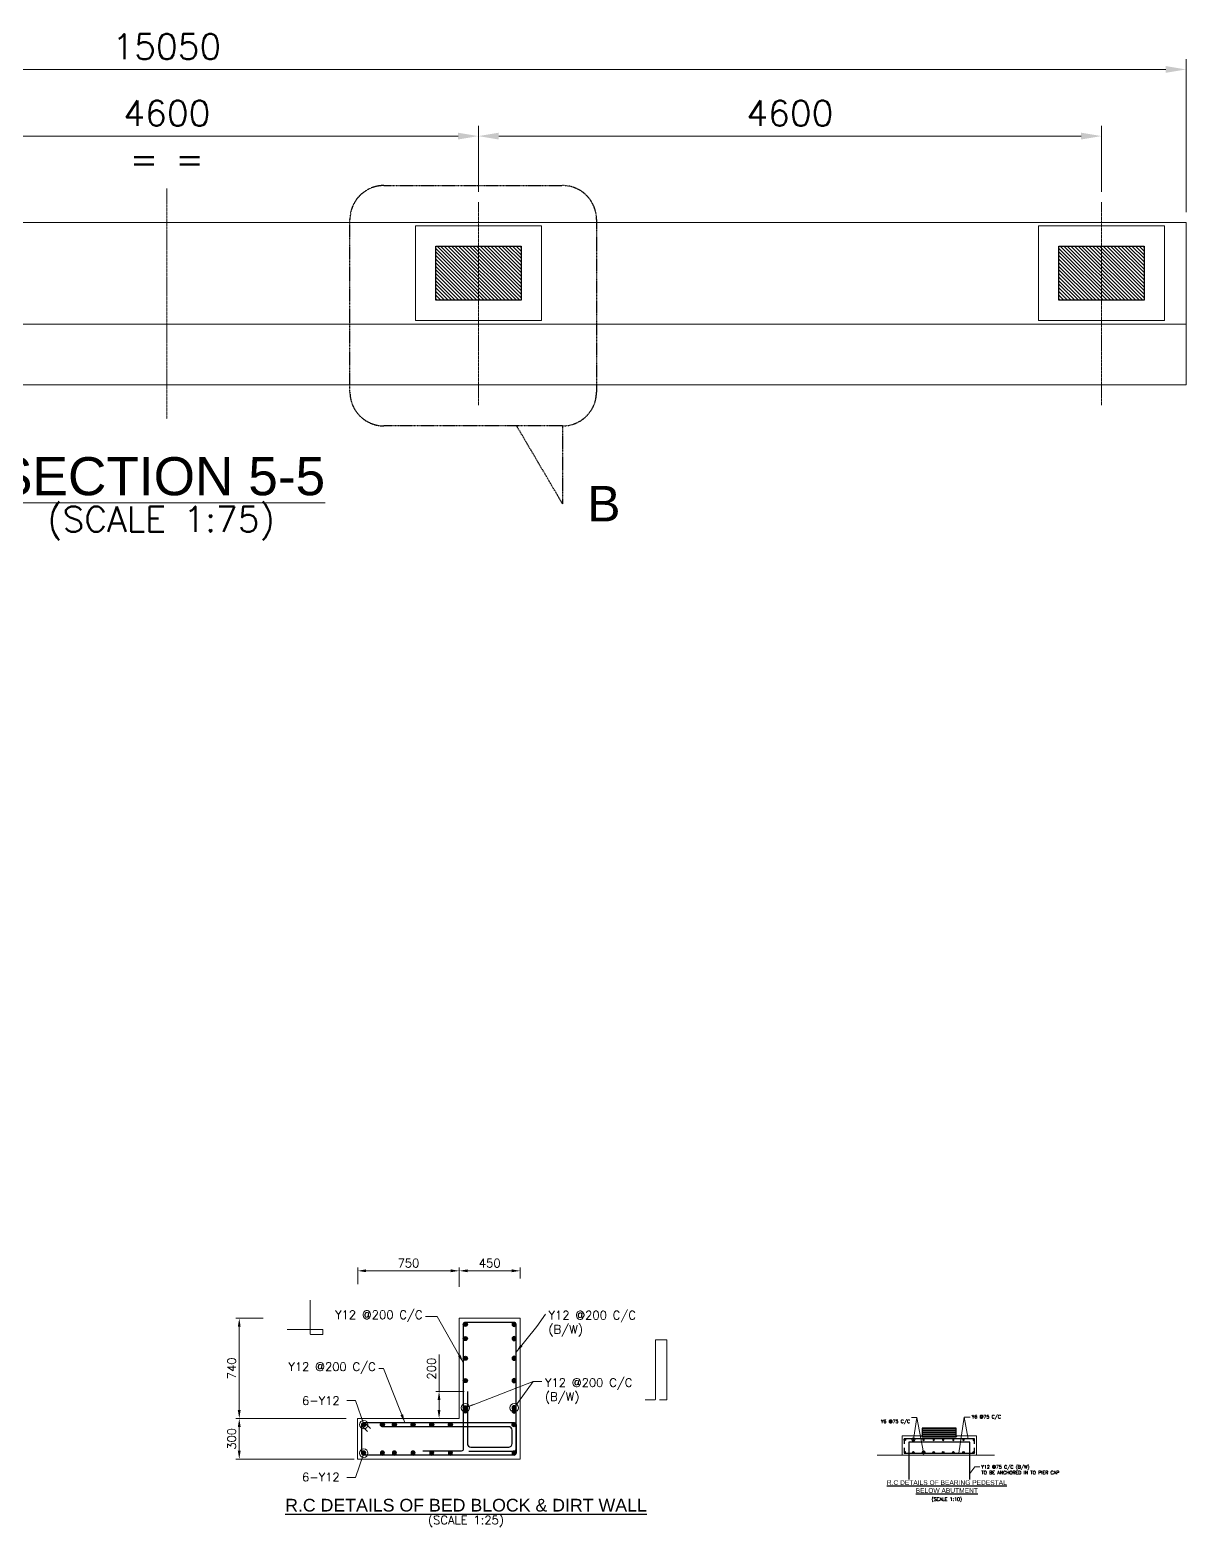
# Model space of a CAD drawing. Extents: x 2542500 to 2835796, y -294794 to -159040.
# Drawn here: x 2691785 to 2700321, y -266808 to -255757 of the extents above; entities that cross this region are included whole.
import ezdxf
from ezdxf.enums import TextEntityAlignment as Align

# ---------------------------------------------------------------- set-up
doc = ezdxf.new("R2010")
doc.units = 0
doc.header["$LTSCALE"] = 8
doc.header["$MEASUREMENT"] = 0
doc.header["$PDMODE"] = 35
doc.linetypes.add('CENTER2', pattern=[1.125, 0.75, -0.125, 0.125, -0.125])
doc.linetypes.add('PHANTOM2', pattern=[1.25, 0.625, -0.125, 0.125, -0.125, 0.125, -0.125])
doc.layers.get('0').update_dxf_attribs({"color": 22, "linetype": 'CONTINUOUS'})
doc.layers.get('DEFPOINTS').update_dxf_attribs({"linetype": 'CONTINUOUS'})
for name, color, linetype in [('BASE PLATE', 6, 'CONTINUOUS'), ('R_DETAIL', 6, 'PHANTOM2'), ('REINF', 1, 'CONTINUOUS'), ('TEXT M', 1, 'CONTINUOUS')]:
    doc.layers.add(name, color=color, linetype=linetype)
for name, color, linetype, lineweight in [('BEARING', 150, 'CONTINUOUS', 20), ('CENTER', 8, 'CENTER2', 9), ('CON-2', 1, 'CONTINUOUS', 30), ('DIMENSION', 8, 'CONTINUOUS', 18), ('P.C.C', 105, 'CONTINUOUS', 9), ('R_DIMENSION', 8, 'CONTINUOUS', 15), ('R_HATCH SOLID', 253, 'CONTINUOUS', 5), ('TEXT', 4, 'CONTINUOUS', 15), ('TEXT G', 7, 'CONTINUOUS', 18)]:
    doc.layers.add(name, color=color, linetype=linetype, lineweight=lineweight)
doc.styles.add('ARIEL', font='arial.ttf')
doc.styles.add('ROMANS', font='romans.shx')
doc.dimstyles.new('DIM-10', dxfattribs={"dimscale": 10, "dimtxt": 2.5, "dimasz": 2.5, "dimexe": 1, "dimexo": 1, "dimgap": 1, "dimtad": 1, "dimdec": 0, "dimzin": 0, "dimdsep": 46, "dimtxsty": 'ROMANS', "dimcen": 1, "dimclrd": 256, "dimclre": 256, "dimclrt": 7, "dimadec": 0, "dimazin": 0, "dimtfac": 1, "dimtdec": 0, "dimtofl": 0, "dimtmove": 0, "dimatfit": 3, "dimfxl": 1, "dimtolj": 1, "dimtzin": 0, "dimlwd": 9, "dimlwe": 5, "dimarcsym": 0})
doc.dimstyles.new('DIM-25', dxfattribs={"dimscale": 25, "dimtxt": 2.5, "dimasz": 2.5, "dimexe": 1, "dimexo": 1, "dimgap": 1, "dimtad": 1, "dimdec": 0, "dimzin": 0, "dimdsep": 46, "dimtxsty": 'ROMANS', "dimcen": 1, "dimclrd": 256, "dimclre": 256, "dimclrt": 7, "dimadec": 0, "dimazin": 0, "dimtfac": 1, "dimtdec": 0, "dimtofl": 0, "dimtmove": 0, "dimatfit": 3, "dimfxl": 1, "dimtolj": 1, "dimtzin": 0, "dimlwd": 9, "dimlwe": 5, "dimarcsym": 0})
doc.dimstyles.new('DIM-75$0', dxfattribs={"dimscale": 75, "dimtxt": 2, "dimasz": 2, "dimexe": 1, "dimexo": 1, "dimgap": 1, "dimtad": 1, "dimdec": 0, "dimzin": 0, "dimdsep": 46, "dimtxsty": 'ROMANS', "dimcen": 1, "dimclrd": 256, "dimclre": 256, "dimclrt": 7, "dimadec": 0, "dimazin": 0, "dimtfac": 1, "dimtdec": 0, "dimtofl": 0, "dimtmove": 0, "dimatfit": 3, "dimfxl": 1, "dimtolj": 1, "dimtzin": 0, "dimlwd": 9, "dimlwe": 5, "dimarcsym": 0})

# ---------------------------------------------------------------- blocks, each defined once
blk = doc.blocks.new('*D264')
at = {"layer": 'DEFPOINTS', "color": 0}
for p in [(2695096, -256541), (2690496, -257028), (2695096, -257028)]:
    blk.add_point(p, dxfattribs=at)
at = {"layer": 'R_DIMENSION', "lineweight": 5}
for p, q in [((2690496, -256953), (2690496, -256466)), ((2695096, -256953), (2695096, -256466))]:
    blk.add_line(p, q, dxfattribs=at)
at = {"layer": 'R_DIMENSION', "lineweight": 9}
blk.add_line((2690646, -256541), (2694946, -256541), dxfattribs=at)
at = {"layer": 'R_DIMENSION'}
for points in [[(2690646, -256516), (2690646, -256566), (2690496, -256541)], [(2694946, -256516), (2694946, -256566), (2695096, -256541)]]:
    blk.add_solid(points, dxfattribs=at)
at = {"layer": 'R_DIMENSION', "color": 7, "char_height": 187.5, "attachment_point": 5, "style": 'ROMANS'}
for s, insert in [('\\A1;4600', (2692796, -256372)), ('\\A1;= =', (2692796, -256710))]:
    blk.add_mtext(s, dxfattribs=dict(at, insert=insert))
blk = doc.blocks.new('*D265')
at = {"layer": 'DEFPOINTS', "color": 0}
for p in [(2699696, -256541), (2695096, -257028), (2699696, -257028)]:
    blk.add_point(p, dxfattribs=at)
at = {"layer": 'R_DIMENSION', "lineweight": 5}
for p, q in [((2695096, -256953), (2695096, -256466)), ((2699696, -256953), (2699696, -256466))]:
    blk.add_line(p, q, dxfattribs=at)
at = {"layer": 'R_DIMENSION', "lineweight": 9}
blk.add_line((2695246, -256541), (2699546, -256541), dxfattribs=at)
at = {"layer": 'R_DIMENSION'}
for points in [[(2695246, -256516), (2695246, -256566), (2695096, -256541)], [(2699546, -256516), (2699546, -256566), (2699696, -256541)]]:
    blk.add_solid(points, dxfattribs=at)
at = {"layer": 'R_DIMENSION', "color": 7, "insert": (2697396, -256372), "char_height": 187.5, "attachment_point": 5, "style": 'ROMANS'}
blk.add_mtext('\\A1;4600', dxfattribs=at)
blk = doc.blocks.new('*D267')
at = {"layer": 'DEFPOINTS', "color": 0}
for p in [(2700321, -256049), (2685271, -257178), (2700321, -257178)]:
    blk.add_point(p, dxfattribs=at)
at = {"layer": 'R_DIMENSION', "lineweight": 5}
for p, q in [((2685271, -257103), (2685271, -255974)), ((2700321, -257103), (2700321, -255974))]:
    blk.add_line(p, q, dxfattribs=at)
at = {"layer": 'R_DIMENSION', "lineweight": 9}
blk.add_line((2685421, -256049), (2700171, -256049), dxfattribs=at)
at = {"layer": 'R_DIMENSION'}
for points in [[(2685421, -256024), (2685421, -256074), (2685271, -256049)], [(2700171, -256024), (2700171, -256074), (2700321, -256049)]]:
    blk.add_solid(points, dxfattribs=at)
at = {"layer": 'R_DIMENSION', "color": 7, "insert": (2692796, -255880), "char_height": 187.5, "attachment_point": 5, "style": 'ROMANS'}
blk.add_mtext('\\A1;15050', dxfattribs=at)
blk = doc.blocks.new('A$C7CBD51FD')
at = {"layer": 'CON-2'}
h = blk.add_hatch(color=222, dxfattribs=at)
edge = h.paths.add_edge_path()
edge.add_arc((0, 0), 30, 0, 360)
at = {"layer": 'CON-2', "color": 222}
blk.add_circle((0, 0), 30, dxfattribs=at)
blk = doc.blocks.new('*D287')
at = {"layer": 'DEFPOINTS', "color": 0}
for p in [(2694806, -265807), (2695015, -265807), (2694955, -266007)]:
    blk.add_point(p, dxfattribs=at)
at = {"layer": 'DIMENSION', "lineweight": 9}
for p, q in [((2694806, -265807), (2694806, -265534)), ((2694806, -265945), (2694806, -265870))]:
    blk.add_line(p, q, dxfattribs=at)
at = {"layer": 'DIMENSION', "lineweight": 5}
for p, q in [((2694990, -265807), (2694781, -265807)), ((2694930, -266007), (2694781, -266007))]:
    blk.add_line(p, q, dxfattribs=at)
at = {"layer": 'DIMENSION'}
for points in [[(2694795, -265870), (2694816, -265870), (2694806, -265807)], [(2694795, -265945), (2694816, -265945), (2694806, -266007)]]:
    blk.add_solid(points, dxfattribs=at)
at = {"layer": 'DIMENSION', "color": 7, "insert": (2694750, -265639), "char_height": 62.5, "attachment_point": 5, "rotation": 90, "style": 'ROMANS'}
blk.add_mtext('\\A1;200', dxfattribs=at)
blk = doc.blocks.new('*D288')
at = {"layer": 'DEFPOINTS', "color": 0}
for p in [(2694955, -264917), (2694205, -265040), (2694955, -265061)]:
    blk.add_point(p, dxfattribs=at)
at = {"layer": 'DIMENSION', "lineweight": 5}
for p, q in [((2694205, -265015), (2694205, -264892)), ((2694955, -265036), (2694955, -264892))]:
    blk.add_line(p, q, dxfattribs=at)
at = {"layer": 'DIMENSION', "lineweight": 9}
blk.add_line((2694267, -264917), (2694892, -264917), dxfattribs=at)
at = {"layer": 'DIMENSION'}
for points in [[(2694267, -264906), (2694267, -264927), (2694205, -264917)], [(2694892, -264906), (2694892, -264927), (2694955, -264917)]]:
    blk.add_solid(points, dxfattribs=at)
at = {"layer": 'DIMENSION', "color": 7, "insert": (2694580, -264860), "char_height": 62.5, "attachment_point": 5, "style": 'ROMANS'}
blk.add_mtext('\\A1;750', dxfattribs=at)
blk = doc.blocks.new('*D289')
at = {"layer": 'DEFPOINTS', "color": 0}
for p in [(2695405, -264917), (2694955, -265061), (2695405, -264999)]:
    blk.add_point(p, dxfattribs=at)
at = {"layer": 'DIMENSION', "lineweight": 5}
for p, q in [((2694955, -265036), (2694955, -264892)), ((2695405, -264974), (2695405, -264892))]:
    blk.add_line(p, q, dxfattribs=at)
at = {"layer": 'DIMENSION', "lineweight": 9}
blk.add_line((2695017, -264917), (2695342, -264917), dxfattribs=at)
at = {"layer": 'DIMENSION'}
for points in [[(2695017, -264906), (2695017, -264927), (2694955, -264917)], [(2695342, -264906), (2695342, -264927), (2695405, -264917)]]:
    blk.add_solid(points, dxfattribs=at)
at = {"layer": 'DIMENSION', "color": 7, "insert": (2695180, -264860), "char_height": 62.5, "attachment_point": 5, "style": 'ROMANS'}
blk.add_mtext('\\A1;450', dxfattribs=at)
blk = doc.blocks.new('*D290')
at = {"layer": 'DEFPOINTS', "color": 0}
for p in [(2694144, -266007), (2693331, -266307), (2694205, -266307)]:
    blk.add_point(p, dxfattribs=at)
at = {"layer": 'DIMENSION', "lineweight": 5}
for p, q in [((2694119, -266007), (2693306, -266007)), ((2694180, -266307), (2693306, -266307))]:
    blk.add_line(p, q, dxfattribs=at)
at = {"layer": 'DIMENSION', "lineweight": 9}
blk.add_line((2693331, -266070), (2693331, -266245), dxfattribs=at)
at = {"layer": 'DIMENSION'}
for points in [[(2693320, -266070), (2693341, -266070), (2693331, -266007)], [(2693320, -266245), (2693341, -266245), (2693331, -266307)]]:
    blk.add_solid(points, dxfattribs=at)
at = {"layer": 'DIMENSION', "color": 7, "insert": (2693275, -266157), "char_height": 62.5, "attachment_point": 5, "rotation": 90, "style": 'ROMANS'}
blk.add_mtext('\\A1;300', dxfattribs=at)
blk = doc.blocks.new('*D291')
at = {"layer": 'DEFPOINTS', "color": 0}
for p in [(2693331, -265267), (2693533, -265267), (2694144, -266007)]:
    blk.add_point(p, dxfattribs=at)
at = {"layer": 'DIMENSION', "lineweight": 5}
for p, q in [((2693508, -265267), (2693306, -265267)), ((2694119, -266007), (2693306, -266007))]:
    blk.add_line(p, q, dxfattribs=at)
at = {"layer": 'DIMENSION', "lineweight": 9}
blk.add_line((2693331, -265945), (2693331, -265330), dxfattribs=at)
at = {"layer": 'DIMENSION'}
for points in [[(2693320, -265330), (2693341, -265330), (2693331, -265267)], [(2693320, -265945), (2693341, -265945), (2693331, -266007)]]:
    blk.add_solid(points, dxfattribs=at)
at = {"layer": 'DIMENSION', "color": 7, "insert": (2693275, -265637), "char_height": 62.5, "attachment_point": 5, "rotation": 90, "style": 'ROMANS'}
blk.add_mtext('\\A1;740', dxfattribs=at)

msp = doc.modelspace()

# ---------------------------------------------------------------- hatches: boundary and pattern name
at = {"layer": 'R_HATCH SOLID'}
h = msp.add_hatch(dxfattribs=at)
h.set_pattern_fill('ANSI31', color=256, scale=150, angle=-270)
h.set_pattern_definition([(135, (2900383.336, 2109340.874), (-13.25825215, -13.25825215), [])])
h.paths.add_polyline_path([(2695411, -257353.2), (2695411, -257753.2), (2694781, -257753.2), (2694781, -257353.2)])
h = msp.add_hatch(dxfattribs=at)
h.set_pattern_fill('ANSI31', color=256, scale=150, angle=-270)
h.set_pattern_definition([(135, (2904983.336, 2109340.874), (-13.25825215, -13.25825215), [])])
h.paths.add_polyline_path([(2700011, -257353.2), (2700011, -257753.2), (2699381, -257753.2), (2699381, -257353.2)])

# ---------------------------------------------------------------- linework, layer by layer
at = {"lineweight": 13, "ltscale": 0.13}
msp.add_line((2685271, -257928.2), (2700321, -257928.2), dxfattribs=at)
msp.add_lwpolyline([(2685271, -257178.2), (2700321, -257178.2), (2700321, -258378.2), (2685271, -258378.2)], close=True, dxfattribs=at)
at = {"layer": 'BASE PLATE'}
for points in [[(2695411, -257353.2), (2695411, -257753.2), (2694781, -257753.2), (2694781, -257353.2)], [(2700011, -257353.2), (2700011, -257753.2), (2699381, -257753.2), (2699381, -257353.2)], [(2698373.6, -266141.1), (2698623.6, -266141.1), (2698623.6, -266078.1), (2698373.6, -266078.1)]]:
    msp.add_lwpolyline(points, close=True, dxfattribs=at)
at = {"layer": 'BEARING', "flags": 128}
for points in [[(2695561, -257203.2), (2695561, -257903.2), (2694631, -257903.2), (2694631, -257203.2)], [(2700161, -257203.2), (2700161, -257903.2), (2699231, -257903.2), (2699231, -257203.2)]]:
    msp.add_lwpolyline(points, close=True, dxfattribs=at)
at = {"layer": 'CENTER'}
for p, q in [((2692796, -256928.2), (2692796, -258628.2)), ((2695096, -258528.2), (2695096, -257028.2)), ((2699696, -258528.2), (2699696, -257028.2))]:
    msp.add_line(p, q, dxfattribs=at)
at = {"layer": 'CON-2', "flags": 128}
for points in [[(2695024.9, -266247.3), (2695359.9, -266247.3, 0.4142136), (2695374.9, -266232.3), (2695374.9, -265312.3, 0.4142136), (2695359.9, -265297.3), (2694999.9, -265297.3, 0.4142136), (2694984.9, -265312.3), (2694984.9, -266232.3, -0.4142136), (2694969.9, -266247.3), (2694684.9, -266247.3)], [(2695014.9, -265807.3), (2695014.9, -266192.3, 0.4142136), (2695039.9, -266217.3), (2695319.9, -266217.3, 0.4142136), (2695344.9, -266192.3), (2695344.9, -266092.3, 0.4142136), (2695319.9, -266067.3), (2694383.2, -266067.3)], [(2694278.2, -266101.8), (2694239.3, -266062.9, -0.4142136), (2694239.3, -266041.7), (2694239.3, -266041.7, -0.4142136), (2694260.5, -266041.7), (2694299.4, -266080.6)]]:
    msp.add_lwpolyline(points, format="xyb", dxfattribs=at)
msp.add_lwpolyline([(2694249.9, -266037.3), (2695359.9, -266037.3, -0.4142136), (2695374.9, -266052.3), (2695374.9, -266262.3, -0.4142136), (2695359.9, -266277.3), (2694249.9, -266277.3, -0.4142136), (2694234.9, -266262.3), (2694234.9, -266052.3, -0.4142136)], format="xyb", close=True, dxfattribs=at)
for points in [[(2698758.8, -266194.6), (2698758.8, -266156.1), (2698238.8, -266156.1), (2698238.8, -266194.6)], [(2698723.8, -266456.6), (2698723.8, -266181.6), (2698273.8, -266181.6), (2698273.8, -266456.6)], [(2698238.8, -266224.6), (2698238.8, -266263.1), (2698758.8, -266263.1), (2698758.8, -266224.6)]]:
    msp.add_lwpolyline(points, dxfattribs=at)
at = {"layer": 'P.C.C'}
for p, q in [((2698367.6, -266135.1), (2698223.8, -266135.1)), ((2698373.6, -266141.1), (2698367.6, -266135.1)), ((2698623.6, -266141.1), (2698373.6, -266141.1)), ((2698630.1, -266135.1), (2698623.6, -266141.1)), ((2698040, -266278.1), (2698907.8, -266278.1))]:
    msp.add_line(p, q, dxfattribs=at)
at = {"layer": 'P.C.C', "flags": 128}
for points in [[(2693853.9, -265134.6), (2693853.9, -265380.8, 0.4142136), (2693860.2, -265387.1), (2693942.7, -265387.1, 0.4142136), (2693948.9, -265380.8), (2693948.9, -265355.8, 0.4142136), (2693942.7, -265349.6), (2693683.5, -265349.6)], [(2696433.6, -265868.6), (2696484.8, -265868.6, 0.4142136), (2696488.6, -265864.9), (2696488.6, -265429.9, 0.4142136), (2696484.8, -265426.1), (2696407.3, -265426.1, 0.4142136), (2696403.6, -265429.9), (2696403.6, -265864.9, -0.4142136), (2696399.8, -265868.6), (2696328.6, -265868.6)]]:
    msp.add_lwpolyline(points, format="xyb", dxfattribs=at)
for points in [[(2695404.9, -266307.3), (2695404.9, -265267.3), (2694954.9, -265267.3), (2694954.9, -266007.3), (2694204.9, -266007.3), (2694204.9, -266307.3), (2695404.9, -266307.3)], [(2698223.8, -266135.1), (2698223.8, -266278.1), (2698773.8, -266278.1), (2698773.8, -266135.1), (2698630.1, -266135.1)], [(2698630.1, -266135.1), (2698623.6, -266141.1), (2698373.6, -266141.1), (2698367.6, -266135.1)]]:
    msp.add_lwpolyline(points, dxfattribs=at)
at = {"layer": 'R_DETAIL'}
msp.add_lwpolyline([(2694398, -256906.2), (2695718, -256906.2, -0.4142136), (2695968, -257156.2), (2695968, -258430.2, -0.4142136), (2695718, -258680.2), (2694398, -258680.2, -0.4142136), (2694148, -258430.2), (2694148, -257156.2, -0.4142136)], format="xyb", close=True, dxfattribs=at)
msp.add_lwpolyline([(2695718, -258680.2), (2695718, -259256.2), (2695379, -258680.2)], dxfattribs=at)
at = {"layer": 'R_HATCH SOLID', "flags": 128}
for points in [[(2698379.6, -266085.1), (2698379.6, -266082.1), (2698617.6, -266082.1), (2698617.6, -266085.1)], [(2698379.6, -266095.1), (2698617.6, -266095.1), (2698617.6, -266098.1), (2698379.6, -266098.1)], [(2698617.6, -266134.1), (2698617.6, -266137.1), (2698379.6, -266137.1), (2698379.6, -266134.1)]]:
    msp.add_lwpolyline(points, close=True, dxfattribs=at)
for points in [[(2698617.6, -266108.1), (2698617.6, -266111.1), (2698379.6, -266111.1), (2698379.6, -266108.1), (2698617.6, -266108.1)], [(2698617.6, -266121.1), (2698617.6, -266124.1), (2698379.6, -266124.1), (2698379.6, -266121.1), (2698617.6, -266121.1)]]:
    msp.add_lwpolyline(points, dxfattribs=at)
at = {"layer": 'REINF', "color": 0, "lineweight": 13}
msp.add_line((2698223.8, -266278.1), (2698773.8, -266278.1), dxfattribs=at)

# ---------------------------------------------------------------- block references
at = {"layer": 'CON-2'}
for p, xscale, yscale, zscale in [((2694999.9, -265312.3), 0.5, 0.5, 0.5), ((2695359.9, -265312.3), -0.5, 0.5, 0.5), ((2694999.9, -265416.8), 0.5, 0.5, 0.5), ((2695359.9, -265416.8), -0.5, 0.5, 0.5), ((2694999.9, -265562.3), 0.5, 0.5, 0.5), ((2695359.9, -265562.3), -0.5, 0.5, 0.5), ((2694999.9, -265727.3), 0.5, 0.5, 0.5), ((2695359.9, -265727.3), -0.5, 0.5, 0.5), ((2694999.9, -265927.3), 0.5, 0.5, 0.5), ((2694999.9, -265952.3), 0.5, 0.5, 0.5), ((2695359.9, -265927.3), -0.5, 0.5, 0.5), ((2695359.9, -265952.3), -0.5, 0.5, 0.5), ((2694249.9, -266052.3), 0.5, 0.5, 0.5), ((2694387.9, -266052.3), 0.5, 0.5, 0.5), ((2694475.9, -266052.3), 0.5, 0.5, 0.5), ((2694613.9, -266052.3), 0.5, 0.5, 0.5), ((2694751.9, -266052.3), 0.5, 0.5, 0.5), ((2694889.9, -266052.3), 0.5, 0.5, 0.5), ((2695359.9, -266052.3), 0.5, 0.5, 0.5), ((2698244.8, -266162.1), 0.2, 0.2, 0.2), ((2698307.8, -266162.1), -0.2, 0.2, 0.2), ((2698382.8, -266162.1), -0.2, 0.2, 0.2), ((2698457.8, -266162.1), -0.2, 0.2, 0.2), ((2698527.8, -266162.1), -0.2, 0.2, 0.2), ((2698602.8, -266162.1), -0.2, 0.2, 0.2), ((2698677.8, -266162.1), -0.2, 0.2, 0.2), ((2698752.8, -266162.1), -0.2, 0.2, 0.2)]:
    msp.add_blockref('A$C7CBD51FD', p, dxfattribs=dict(at, xscale=xscale, yscale=yscale, zscale=zscale))
at = {"layer": 'CON-2', "rotation": 180}
for p, xscale, yscale, zscale in [((2694249.9, -266262.3), -0.5, 0.5, 0.5), ((2694387.9, -266262.3), -0.5, 0.5, 0.5), ((2694475.9, -266262.3), -0.5, 0.5, 0.5), ((2694613.9, -266262.3), -0.5, 0.5, 0.5), ((2694751.9, -266262.3), -0.5, 0.5, 0.5), ((2694889.9, -266262.3), -0.5, 0.5, 0.5), ((2695359.9, -266262.3), -0.5, 0.5, 0.5), ((2698244.8, -266257.1), -0.2, 0.2, 0.2), ((2698307.8, -266257.1), 0.2, 0.2, 0.2), ((2698382.8, -266257.1), 0.2, 0.2, 0.2), ((2698457.8, -266257.1), 0.2, 0.2, 0.2), ((2698527.8, -266257.1), 0.2, 0.2, 0.2), ((2698602.8, -266257.1), 0.2, 0.2, 0.2), ((2698677.8, -266257.1), 0.2, 0.2, 0.2), ((2698752.8, -266257.1), 0.2, 0.2, 0.2)]:
    msp.add_blockref('A$C7CBD51FD', p, dxfattribs=dict(at, xscale=xscale, yscale=yscale, zscale=zscale))

# ---------------------------------------------------------------- texts
at = {"layer": 'TEXT', "color": 1, "style": 'ARIEL'}
msp.add_text('B', height=262.5, dxfattribs=at).set_placement((2695900.9, -259385.6))
at = {"layer": 'TEXT', "color": 1, "lineweight": 13, "insert": (2692753.4, -259196.1), "char_height": 281.25, "width": 7433.008, "attachment_point": 8, "style": 'ARIEL'}
msp.add_mtext('{\\LSECTION 5-5}', dxfattribs=at)
at = {"layer": 'TEXT G', "style": 'ROMANS'}
for s, height, p in [('(SCALE 1:75)', 187.5, (2692753.4, -259274.8)), ('(SCALE 1:10)', 25, (2698554.6, -266589.8)), ('(SCALE 1:25)', 62.5, (2695004.5, -266724.9))]:
    msp.add_text(s, height=height, dxfattribs=at).set_placement(p, align=Align.TOP_CENTER)
for p in [(2693793.8, -265906.6), (2693793.8, -266470.5)]:
    msp.add_text('6-Y12', height=62.5, dxfattribs=at).set_placement(p)
for s, insert, char_height, width, attachment_point in [('Y12 @200 C/C ', (2694683.8, -265210.1), 62.5, 1228.571, 3), ('Y12 @200 C/C \\P(B/W)', (2695613.6, -265400.6), 62.5, 1278.571, 7), ('Y12 @200 C/C ', (2694338.5, -265593.6), 62.5, 1278.571, 3), ('Y12 @200 C/C \\P(B/W)', (2695587.9, -265898.4), 62.5, 1278.571, 7), ('Y6 @75 C/C', (2698738.7, -266015.1), 25, 353.571, 7), ('Y6 @75 C/C', (2698283.1, -266049.5), 25, 353.571, 9), ('Y12 @75 C/C (B/W) \\PTO BE ANCHORED IN TO PIER CAP', (2698809.4, -266418.6), 25, 824.591, 7)]:
    msp.add_mtext(s, dxfattribs=dict(at, insert=insert, char_height=char_height, width=width, attachment_point=attachment_point))
at = {"layer": 'TEXT M', "attachment_point": 8, "style": 'ARIEL'}
for s, insert, char_height, width in [('{\\LR.C DETAILS OF BEARING PEDESTAL\\PBELOW ABUTMENT}', (2698554.6, -266556.5), 35, 1132.649), ('\\pt187.5;{\\LR.C DETAILS OF BED BLOCK & DIRT WALL}', (2695004.5, -266694.9), 93.75, 2831.622)]:
    msp.add_mtext(s, dxfattribs=dict(at, insert=insert, char_height=char_height, width=width))

# ---------------------------------------------------------------- dimensions: what is measured, and where the dimension line sits
at = {"layer": 'DIMENSION'}
for base, p1, p2, picture, middle in [((2694954.9, -264916.6), (2694204.9, -265039.9), (2694954.9, -265061), '*D288', (2694579.9, -264860.3)), ((2695404.9, -264916.6), (2694954.9, -265061), (2695404.9, -264999.2), '*D289', (2695179.9, -264860.3))]:
    dim = msp.add_linear_dim(base=base, p1=p1, p2=p2, dimstyle='DIM-25', dxfattribs=at)
    dim.commit()
    dim.dimension.update_dxf_attribs({"geometry": picture, "text_midpoint": middle})
for base, p1, p2, picture, middle in [((2693330.8, -265267.3), (2694144.4, -266007.3), (2693532.7, -265267.3), '*D291', (2693274.6, -265637.3)), ((2694805.8, -265807.3), (2694954.9, -266007.3), (2695014.9, -265807.3), '*D287', (2694749.6, -265639.4)), ((2693330.8, -266307.3), (2694144.4, -266007.3), (2694204.9, -266307.3), '*D290', (2693274.6, -266157.3))]:
    dim = msp.add_linear_dim(base=base, p1=p1, p2=p2, angle=90, dimstyle='DIM-25', dxfattribs=at)
    dim.commit()
    dim.dimension.update_dxf_attribs({"geometry": picture, "text_midpoint": middle})
at = {"layer": 'R_DIMENSION'}
for base, p1, p2, picture, middle in [((2700321, -256049.2), (2685271, -257178.2), (2700321, -257178.2), '*D267', (2692796, -255880.5)), ((2699696, -256541.2), (2695096, -257028.2), (2699696, -257028.2), '*D265', (2697396, -256372.5))]:
    dim = msp.add_linear_dim(base=base, p1=p1, p2=p2, dimstyle='DIM-75$0', override={"dimtxt": 2.5}, dxfattribs=at)
    dim.commit()
    dim.dimension.update_dxf_attribs({"geometry": picture, "text_midpoint": middle})
dim = msp.add_linear_dim(base=(2695096, -256541.2), p1=(2690496, -257028.2), p2=(2695096, -257028.2), text='<>\\X= =', dimstyle='DIM-75$0', override={"dimtxt": 2.5}, dxfattribs=at)
dim.commit()
dim.dimension.update_dxf_attribs({"geometry": '*D264', "text_midpoint": (2692796, -256541.2)})

# ---------------------------------------------------------------- leaders
at = {"layer": 'DIMENSION'}
for points, dimstyle in [([(2694984.9, -265594), (2694791.4, -265254.8), (2694706.2, -265254.8)], 'DIM-25'), ([(2695374.9, -265516.8), (2695526.9, -265327.1), (2695591.2, -265235.6)], 'DIM-25'), ([(2694553.3, -266037.3), (2694396.1, -265638.3), (2694360.9, -265638.3)], 'DIM-25'), ([(2698642.5, -266263.1), (2698682.6, -265997.2), (2698727.5, -265997.2)], 'DIM-10'), ([(2698712.8, -266156.1), (2698682.6, -265997.2), (2698727.5, -265997.2)], 'DIM-10'), ([(2698723.8, -266412.3), (2698761.8, -266363.5), (2698798, -266363.5)], 'DIM-10')]:
    msp.add_leader(points, dimstyle=dimstyle, dxfattribs=at)
for points, dimstyle in [([(2694999.9, -265927.3), (2695501.2, -265733.3), (2695565.5, -265733.3)], 'DIM-25'), ([(2695359.9, -265927.3), (2695501.2, -265733.3), (2695565.5, -265733.3)], 'DIM-25'), ([(2694249.9, -266052.3), (2694189.5, -265873.3), (2694125.2, -265873.3)], 'DIM-25'), ([(2698307.8, -266162.1), (2698332.2, -266000.2), (2698294.8, -266000.2)], 'DIM-10'), ([(2698382.8, -266257.1), (2698332.2, -266000.2), (2698294.8, -266000.2)], 'DIM-10'), ([(2694249.9, -266262.3), (2694189.5, -266441.3), (2694125.2, -266441.3)], 'DIM-25')]:
    msp.add_leader(points, dimstyle=dimstyle, override={"dimldrblk": 'Origin'}, dxfattribs=at)

doc.saveas('drawing.dxf')
